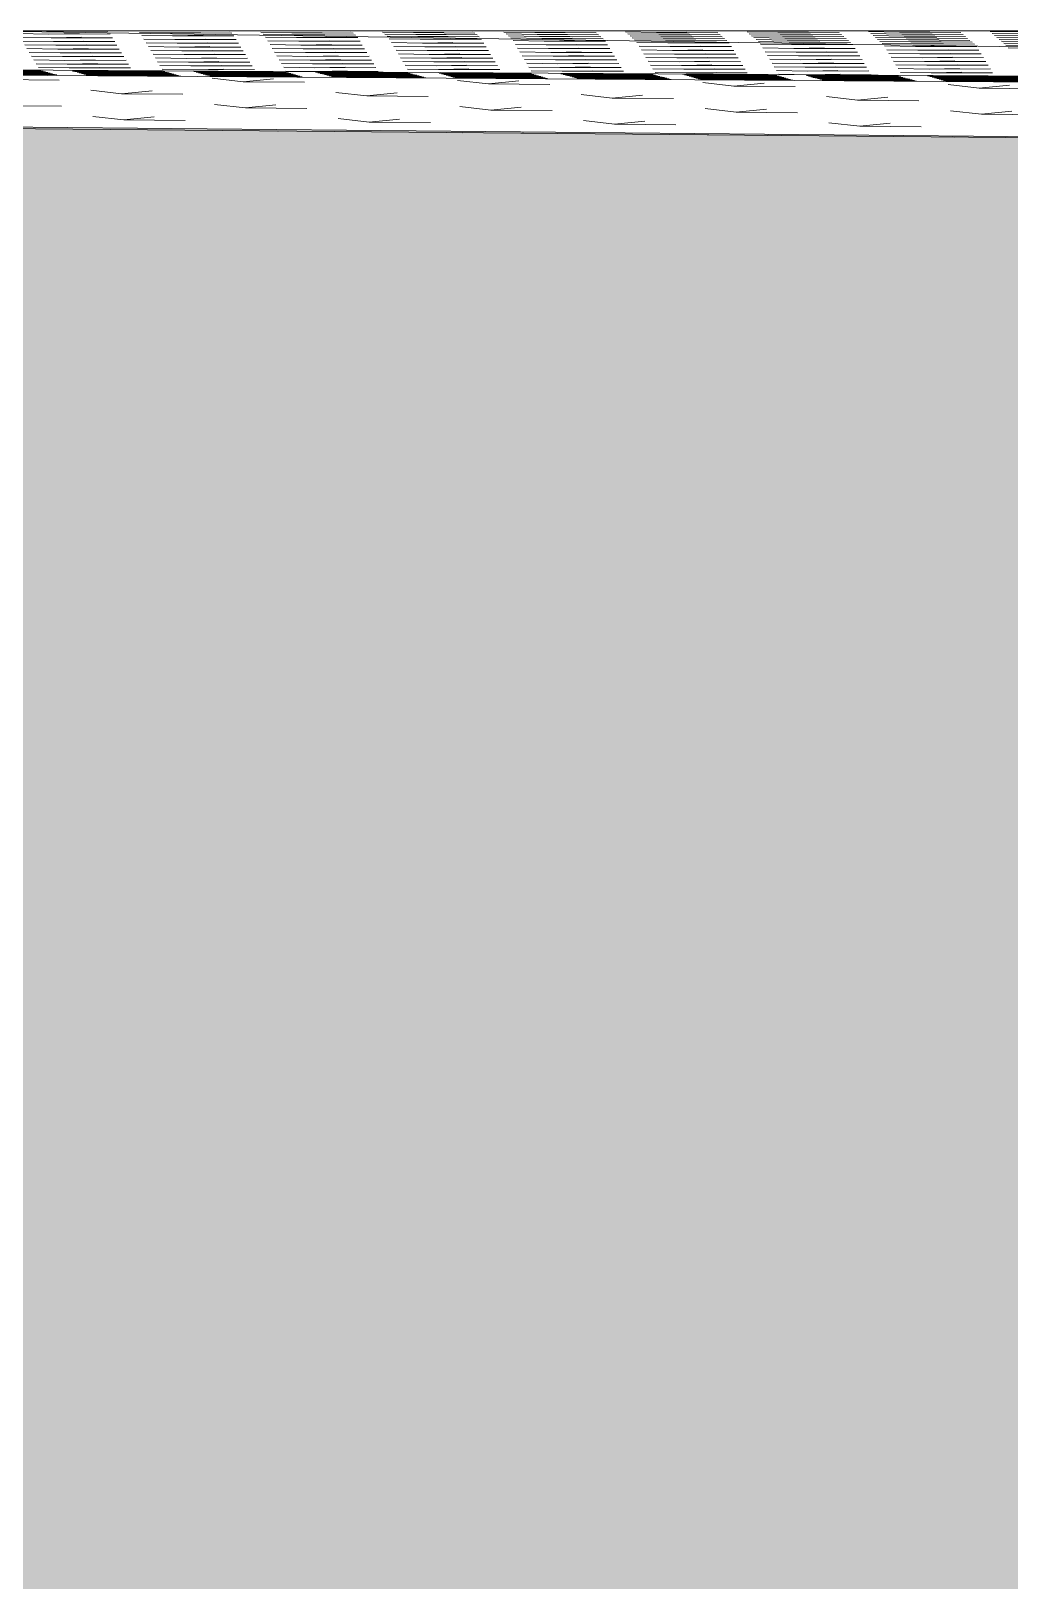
# Model space of a CAD drawing. Header units: millimetres. Extents: x 239748 to 326588, y -19262 to 5561.
# Drawn here: x 322011 to 323393, y -6513 to -4323 of the extents above; entities that cross this region are included whole.
import ezdxf

# ---------------------------------------------------------------- set-up
doc = ezdxf.new("R2010")
doc.units = ezdxf.units.MM
doc.header["$MEASUREMENT"] = 0
doc.layers.add('New_2D Drafting - General_Pen_No__1', color=7, linetype='Continuous', lineweight=13)
doc.layers.add('New_Site & Landscape - Terrain_Pen_No__1', color=7, linetype='Continuous', lineweight=13)
for name, color, linetype, lineweight, true_color in [('New_2D Drafting - General_Pen_No__61', 7, 'Continuous', 20, 0x6a6a6a), ('New_Site & Landscape - Terrain_Pen_No__180', 7, 'Continuous', 15, 0xd6cda7), ('New_Site & Landscape - Terrain_Pen_No__93', 7, 'Continuous', 13, 0xa2a233)]:
    doc.layers.add(name, color=color, linetype=linetype, lineweight=lineweight, true_color=true_color)

msp = doc.modelspace()

# ---------------------------------------------------------------- hatches: boundary and pattern name
at = {"layer": 'New_2D Drafting - General_Pen_No__61', "linetype": 'Continuous', "lineweight": 20, "true_color": 0x6a6a6a}
h = msp.add_hatch(dxfattribs=at)
h.set_pattern_fill('Dashed_0002', color=251, style=0, pattern_type=2)
h.set_pattern_definition([(45, (649171.04, -4123.63), (-183.84776, 183.84776), [195, -65]), (45, (649171.04, -3939.78), (-183.84776, 183.84776), [195, -65])])
h.paths.add_polyline_path([(304790.6827, -4460.3759), (297360.3741, -4696.2383), (297432.4505, -19262.3247), (325883.6342, -19262.3247), (325883.2965, -4496.7853), (312832.5286, -4370.8818), (307073.8019, -4409.8695)])
at = {"layer": 'New_Site & Landscape - Terrain_Pen_No__180', "linetype": 'Continuous', "lineweight": 0, "true_color": 0x353329}
msp.add_hatch(color=250, dxfattribs=at).paths.add_polyline_path([(297432.4505, -19262.3247), (325883.6342, -19262.3247), (325883.6342, -4496.7884), (313274.2348, -4382.3441), (308962.5578, -4382.3438), (306735.3088, -4414.8025), (302168.1642, -4521.8361), (298486.9827, -4705.949), (297432.4505, -4713.9502)])

# ---------------------------------------------------------------- linework, layer by layer
at = {"layer": 'New_2D Drafting - General_Pen_No__1', "color": 7, "linetype": 'Continuous', "lineweight": 13, "flags": 128}
msp.add_lwpolyline([(304790.6827, -4460.3759), (297360.3741, -4696.2383), (297432.4505, -19262.3247), (325883.6342, -19262.3247), (325883.2965, -4496.7853), (312832.5286, -4370.8818), (307073.8019, -4409.8695)], close=True, dxfattribs=at)
at = {"layer": 'New_Site & Landscape - Terrain_Pen_No__1', "color": 7, "linetype": 'Continuous', "lineweight": 13}
for p, q in [((312861.9184, -4323.4671), (325883.6342, -4402.2168)), ((325883.6342, -4412.5658), (312861.9184, -4323.4671)), ((325883.6342, -4323.4671), (321955.9232, -4323.4671)), ((321955.9232, -4323.4671), (325883.6342, -4383.6482)), ((322036.1855, -4327.7268), (321992.4834, -4327.1011)), ((322039.3971, -4333.0468), (321995.695, -4332.4211)), ((322032.9739, -4323.4918), (322031.3107, -4323.4671)), ((322032.9739, -4323.4918), (322056.4062, -4323.4671)), ((322032.9739, -4323.4918), (322119.5752, -4324.0936)), ((322036.1855, -4327.7268), (322079.0847, -4327.0226)), ((322036.1855, -4327.7268), (322122.7868, -4327.6483)), ((322039.3971, -4333.0468), (322082.2963, -4332.3425)), ((322039.3971, -4333.0468), (322125.9984, -4332.9682)), ((322207.7823, -4326.0796), (322164.0802, -4325.4327)), ((322210.9939, -4330.2297), (322167.2918, -4329.604)), ((322214.2055, -4335.5496), (322170.5034, -4334.9239)), ((322207.7823, -4326.0796), (322250.6815, -4326.0345)), ((322207.7823, -4326.0796), (322294.3836, -4326.6815)), ((322210.9939, -4330.2297), (322253.8931, -4329.5254)), ((322210.9939, -4330.2297), (322297.5952, -4330.1511)), ((322214.2055, -4335.5496), (322257.1047, -4334.8454)), ((322214.2055, -4335.5496), (322300.8068, -4335.4711)), ((322226.9721, -4323.4671), (322291.172, -4323.9133)), ((322379.3791, -4325.8993), (322335.677, -4325.2523)), ((322382.5907, -4328.6675), (322338.8886, -4328.0205)), ((322385.8023, -4332.7325), (322342.1002, -4332.1068)), ((322379.3791, -4325.8993), (322422.2783, -4325.8542)), ((322379.3791, -4325.8993), (322465.9804, -4326.5012)), ((322382.5907, -4328.6675), (322425.4899, -4328.6224)), ((322382.5907, -4328.6675), (322469.192, -4329.2694)), ((322385.8023, -4332.7325), (322428.7015, -4332.0283)), ((322385.8023, -4332.7325), (322472.4036, -4332.654)), ((322424.513, -4323.4671), (322462.7688, -4323.733)), ((322550.9759, -4325.719), (322507.2738, -4325.072)), ((322554.1875, -4328.4872), (322510.4854, -4327.8402)), ((322557.3991, -4331.2553), (322513.697, -4330.6084)), ((322560.6107, -4335.2354), (322516.9086, -4334.6097)), ((322550.9759, -4325.719), (322593.8751, -4325.6739)), ((322550.9759, -4325.719), (322637.5772, -4326.3209)), ((322554.1875, -4328.4872), (322597.0867, -4328.4421)), ((322554.1875, -4328.4872), (322640.7888, -4329.0891)), ((322557.3991, -4331.2553), (322600.2983, -4331.2103)), ((322557.3991, -4331.2553), (322644.0004, -4331.8572)), ((322560.6107, -4335.2354), (322603.5099, -4334.5311)), ((322560.6107, -4335.2354), (322647.212, -4335.1568)), ((322622.054, -4323.4671), (322634.3656, -4323.5527)), ((322722.5727, -4325.5387), (322678.8706, -4324.8917)), ((322725.7843, -4328.3069), (322682.0822, -4327.6599)), ((322728.9959, -4331.075), (322685.2938, -4330.4281)), ((322732.2075, -4333.8432), (322688.5054, -4333.1962)), ((322722.5727, -4325.5387), (322765.4719, -4325.4936)), ((322722.5727, -4325.5387), (322809.174, -4326.1406)), ((322725.7843, -4328.3069), (322768.6835, -4328.2618)), ((322725.7843, -4328.3069), (322812.3856, -4328.9087)), ((322728.9959, -4331.075), (322771.8951, -4331.03)), ((322728.9959, -4331.075), (322815.5972, -4331.6769)), ((322732.2075, -4333.8432), (322775.1067, -4333.7981)), ((322732.2075, -4333.8432), (322818.8088, -4334.4451)), ((322894.1695, -4325.3584), (322850.4674, -4324.7114)), ((322897.3811, -4328.1265), (322853.679, -4327.4796)), ((322900.5927, -4330.8947), (322856.8906, -4330.2478)), ((322903.8043, -4333.6629), (322860.1022, -4333.0159)), ((322894.1695, -4325.3584), (322937.0687, -4325.3133)), ((322894.1695, -4325.3584), (322980.7708, -4325.9603)), ((322897.3811, -4328.1265), (322940.2803, -4328.0815)), ((322897.3811, -4328.1265), (322983.9824, -4328.7284)), ((322900.5927, -4330.8947), (322943.4919, -4330.8496)), ((322900.5927, -4330.8947), (322987.194, -4331.4966)), ((322903.8043, -4333.6629), (322946.7035, -4333.6178)), ((322903.8043, -4333.6629), (322990.4056, -4334.2648)), ((323065.7663, -4325.1781), (323022.0642, -4324.5311)), ((323068.9779, -4327.9462), (323025.2758, -4327.2993)), ((323072.1895, -4330.7144), (323028.4874, -4330.0674)), ((323075.4011, -4333.4826), (323031.699, -4332.8356)), ((323078.6127, -4336.2508), (323034.9106, -4335.6038)), ((323065.7663, -4325.1781), (323108.6655, -4325.133)), ((323065.7663, -4325.1781), (323152.3676, -4325.7799)), ((323068.9779, -4327.9462), (323111.8771, -4327.9012)), ((323068.9779, -4327.9462), (323155.5792, -4328.5481)), ((323072.1895, -4330.7144), (323115.0887, -4330.6693)), ((323072.1895, -4330.7144), (323158.7908, -4331.3163)), ((323075.4011, -4333.4826), (323118.3003, -4333.4375)), ((323075.4011, -4333.4826), (323162.0024, -4334.0845)), ((323237.3631, -4324.9977), (323193.661, -4324.3508)), ((323240.5747, -4327.7659), (323196.8726, -4327.1189)), ((323243.7863, -4330.5341), (323200.0842, -4329.8871)), ((323246.9979, -4333.3023), (323203.2958, -4332.6553)), ((323250.2095, -4336.0704), (323206.5074, -4335.4235)), ((323237.3631, -4324.9977), (323280.2623, -4324.9527)), ((323237.3631, -4324.9977), (323323.9644, -4325.5996)), ((323240.5747, -4327.7659), (323283.4739, -4327.7208)), ((323240.5747, -4327.7659), (323327.176, -4328.3678)), ((323243.7863, -4330.5341), (323286.6855, -4330.489)), ((323243.7863, -4330.5341), (323330.3876, -4331.136)), ((323246.9979, -4333.3023), (323289.8971, -4333.2572)), ((323246.9979, -4333.3023), (323333.5992, -4333.9042)), ((323408.9599, -4324.8174), (323365.2578, -4324.1705)), ((323412.1715, -4327.5856), (323368.4694, -4326.9386)), ((323415.3831, -4330.3538), (323371.681, -4329.7068)), ((323418.5947, -4333.122), (323374.8926, -4332.475)), ((323421.8063, -4335.8901), (323378.1042, -4335.2432)), ((322042.6087, -4338.3667), (321998.9066, -4337.741)), ((322045.8203, -4343.6867), (322002.1182, -4343.061)), ((322049.0319, -4349.0066), (322005.3298, -4348.3809)), ((322052.2435, -4354.3266), (322008.5414, -4353.7009)), ((322042.6087, -4338.3667), (322085.5079, -4337.6625)), ((322042.6087, -4338.3667), (322129.21, -4338.2882)), ((322045.8203, -4343.6867), (322088.7195, -4342.9824)), ((322045.8203, -4343.6867), (322132.4216, -4343.6081)), ((322049.0319, -4349.0066), (322091.9311, -4348.3024)), ((322049.0319, -4349.0066), (322135.6332, -4348.9281)), ((322052.2435, -4354.3266), (322095.1427, -4353.6223)), ((322052.2435, -4354.3266), (322138.8448, -4354.248)), ((322217.4171, -4340.8696), (322173.715, -4340.2439)), ((322220.6287, -4346.1895), (322176.9266, -4345.5638)), ((322223.8403, -4351.5095), (322180.1382, -4350.8838)), ((322227.0519, -4356.8294), (322183.3498, -4356.2037)), ((322217.4171, -4340.8696), (322260.3163, -4340.1653)), ((322217.4171, -4340.8696), (322304.0184, -4340.791)), ((322220.6287, -4346.1895), (322263.5279, -4345.4853)), ((322220.6287, -4346.1895), (322307.23, -4346.111)), ((322223.8403, -4351.5095), (322266.7395, -4350.8052)), ((322223.8403, -4351.5095), (322310.4416, -4351.4309)), ((322227.0519, -4356.8294), (322269.9511, -4356.1252)), ((322227.0519, -4356.8294), (322313.6532, -4356.7509)), ((322389.0139, -4338.0525), (322345.3118, -4337.4268)), ((322392.2255, -4343.3724), (322348.5234, -4342.7467)), ((322395.4371, -4348.6924), (322351.735, -4348.0667)), ((322398.6487, -4354.0123), (322354.9466, -4353.3866)), ((322389.0139, -4338.0525), (322431.9131, -4337.3482)), ((322389.0139, -4338.0525), (322475.6152, -4337.9739)), ((322392.2255, -4343.3724), (322435.1247, -4342.6682)), ((322392.2255, -4343.3724), (322478.8268, -4343.2939)), ((322395.4371, -4348.6924), (322438.3363, -4347.9881)), ((322395.4371, -4348.6924), (322482.0384, -4348.6138)), ((322398.6487, -4354.0123), (322441.5479, -4353.3081)), ((322398.6487, -4354.0123), (322485.25, -4353.9338)), ((322563.8223, -4340.5553), (322520.1202, -4339.9296)), ((322567.0339, -4345.8753), (322523.3318, -4345.2496)), ((322570.2455, -4351.1952), (322526.5434, -4350.5695)), ((322573.4571, -4356.5152), (322529.755, -4355.8895)), ((322563.8223, -4340.5553), (322606.7215, -4339.8511)), ((322563.8223, -4340.5553), (322650.4236, -4340.4768)), ((322567.0339, -4345.8753), (322609.9331, -4345.171)), ((322567.0339, -4345.8753), (322653.6352, -4345.7967)), ((322570.2455, -4351.1952), (322613.1447, -4350.491)), ((322570.2455, -4351.1952), (322656.8468, -4351.1167)), ((322573.4571, -4356.5152), (322616.3563, -4355.8109)), ((322573.4571, -4356.5152), (322660.0584, -4356.4366)), ((322735.4191, -4337.7382), (322691.717, -4337.1125)), ((322738.6307, -4343.0582), (322694.9286, -4342.4325)), ((322741.8423, -4348.3781), (322698.1402, -4347.7524)), ((322745.0539, -4353.6981), (322701.3518, -4353.0724)), ((322735.4191, -4337.7382), (322778.3183, -4337.034)), ((322735.4191, -4337.7382), (322822.0204, -4337.6597)), ((322738.6307, -4343.0582), (322781.5299, -4342.3539)), ((322738.6307, -4343.0582), (322825.232, -4342.9796)), ((322741.8423, -4348.3781), (322784.7415, -4347.6739)), ((322741.8423, -4348.3781), (322828.4436, -4348.2996)), ((322745.0539, -4353.6981), (322787.9531, -4352.9938)), ((322745.0539, -4353.6981), (322831.6552, -4353.6195)), ((322907.0159, -4336.4311), (322863.3138, -4335.7841)), ((322910.2275, -4340.2411), (322866.5254, -4339.6154)), ((322913.4391, -4345.561), (322869.737, -4344.9353)), ((322916.6507, -4350.881), (322872.9486, -4350.2553)), ((322919.8623, -4356.2009), (322876.1602, -4355.5752)), ((322907.0159, -4336.4311), (322949.9151, -4336.386)), ((322907.0159, -4336.4311), (322993.6172, -4337.033)), ((322910.2275, -4340.2411), (322953.1267, -4339.5368)), ((322910.2275, -4340.2411), (322996.8288, -4340.1625)), ((322913.4391, -4345.561), (322956.3383, -4344.8568)), ((322913.4391, -4345.561), (323000.0404, -4345.4825)), ((322916.6507, -4350.881), (322959.5499, -4350.1767)), ((322916.6507, -4350.881), (323003.252, -4350.8024)), ((322919.8623, -4356.2009), (322962.7615, -4355.4967)), ((322919.8623, -4356.2009), (323006.4636, -4356.1224)), ((323081.8243, -4339.0189), (323038.1222, -4338.372)), ((323085.0359, -4342.7439), (323041.3338, -4342.1182)), ((323088.2475, -4348.0639), (323044.5454, -4347.4382)), ((323091.4591, -4353.3838), (323047.757, -4352.7581)), ((323078.6127, -4336.2508), (323121.5119, -4336.2057)), ((323078.6127, -4336.2508), (323165.214, -4336.8526)), ((323081.8243, -4339.0189), (323124.7235, -4338.9739)), ((323081.8243, -4339.0189), (323168.4256, -4339.6208)), ((323085.0359, -4342.7439), (323127.9351, -4342.0397)), ((323085.0359, -4342.7439), (323171.6372, -4342.6654)), ((323088.2475, -4348.0639), (323131.1467, -4347.3596)), ((323088.2475, -4348.0639), (323174.8488, -4347.9853)), ((323091.4591, -4353.3838), (323134.3583, -4352.6796)), ((323091.4591, -4353.3838), (323178.0604, -4353.3053)), ((323253.4211, -4338.8386), (323209.719, -4338.1917)), ((323256.6327, -4341.6068), (323212.9306, -4340.9598)), ((323259.8443, -4345.2468), (323216.1422, -4344.6211)), ((323263.0559, -4350.5667), (323219.3538, -4349.941)), ((323266.2675, -4355.8867), (323222.5654, -4355.261)), ((323250.2095, -4336.0704), (323293.1087, -4336.0254)), ((323250.2095, -4336.0704), (323336.8108, -4336.6723)), ((323253.4211, -4338.8386), (323296.3203, -4338.7935)), ((323253.4211, -4338.8386), (323340.0224, -4339.4405)), ((323256.6327, -4341.6068), (323299.5319, -4341.5617)), ((323256.6327, -4341.6068), (323343.234, -4342.2087)), ((323259.8443, -4345.2468), (323302.7435, -4344.5425)), ((323259.8443, -4345.2468), (323346.4456, -4345.1682)), ((323263.0559, -4350.5667), (323305.9551, -4349.8625)), ((323263.0559, -4350.5667), (323349.6572, -4350.4882)), ((323266.2675, -4355.8867), (323309.1667, -4355.1824)), ((323266.2675, -4355.8867), (323352.8688, -4355.8081)), ((323425.0179, -4338.6583), (323381.3158, -4338.0113)), ((323428.2295, -4341.4265), (323384.5274, -4340.7795)), ((323431.4411, -4344.1947), (323387.739, -4343.5477)), ((323434.6527, -4347.7496), (323390.9506, -4347.1239)), ((321938.4555, -4378.7762), (322025.0568, -4379.3726)), ((322055.4551, -4359.6465), (322011.753, -4359.0208)), ((322058.6667, -4364.9665), (322014.9646, -4364.3408)), ((322061.8783, -4370.2864), (322018.1762, -4369.6607)), ((322065.0899, -4375.6064), (322021.3878, -4374.9807)), ((322055.4551, -4359.6465), (322098.3543, -4358.9423)), ((322055.4551, -4359.6465), (322142.0564, -4359.568)), ((322058.6667, -4364.9665), (322101.5659, -4364.2622)), ((322058.6667, -4364.9665), (322145.268, -4364.8879)), ((322061.8783, -4370.2864), (322104.7775, -4369.5822)), ((322061.8783, -4370.2864), (322148.4796, -4370.2079)), ((322065.0899, -4375.6064), (322107.9891, -4374.9021)), ((322065.0899, -4375.6064), (322151.6912, -4375.5278)), ((322110.0523, -4379.524), (322071.4542, -4379.1623)), ((322230.2635, -4362.1494), (322186.5614, -4361.5237)), ((322233.4751, -4367.4693), (322189.773, -4366.8436)), ((322236.6867, -4372.7893), (322192.9846, -4372.1636)), ((322239.8983, -4378.1092), (322196.1962, -4377.4835)), ((322230.2635, -4362.1494), (322273.1627, -4361.4451)), ((322230.2635, -4362.1494), (322316.8648, -4362.0708)), ((322233.4751, -4367.4693), (322276.3743, -4366.7651)), ((322233.4751, -4367.4693), (322320.0764, -4367.3908)), ((322236.6867, -4372.7893), (322279.5859, -4372.085)), ((322236.6867, -4372.7893), (322323.288, -4372.7107)), ((322239.8983, -4378.1092), (322282.7975, -4377.405)), ((322239.8983, -4378.1092), (322326.4996, -4378.0307)), ((322401.8603, -4359.3323), (322358.1582, -4358.7066)), ((322405.0719, -4364.6522), (322361.3698, -4364.0265)), ((322408.2835, -4369.9722), (322364.5814, -4369.3465)), ((322411.4951, -4375.2921), (322367.793, -4374.6664)), ((322401.8603, -4359.3323), (322444.7595, -4358.628)), ((322401.8603, -4359.3323), (322488.4616, -4359.2537)), ((322405.0719, -4364.6522), (322447.9711, -4363.948)), ((322405.0719, -4364.6522), (322491.6732, -4364.5737)), ((322408.2835, -4369.9722), (322451.1827, -4369.2679)), ((322408.2835, -4369.9722), (322494.8848, -4369.8936)), ((322411.4951, -4375.2921), (322454.3943, -4374.5879)), ((322411.4951, -4375.2921), (322498.0964, -4375.2136)), ((322576.6687, -4361.8351), (322532.9666, -4361.2094)), ((322579.8803, -4367.1551), (322536.1782, -4366.5294)), ((322583.0919, -4372.475), (322539.3898, -4371.8493)), ((322586.3035, -4377.795), (322542.6014, -4377.1693)), ((322576.6687, -4361.8351), (322619.5679, -4361.1309)), ((322576.6687, -4361.8351), (322663.27, -4361.7566)), ((322579.8803, -4367.1551), (322622.7795, -4366.4508)), ((322579.8803, -4367.1551), (322666.4816, -4367.0765)), ((322583.0919, -4372.475), (322625.9911, -4371.7708)), ((322583.0919, -4372.475), (322669.6932, -4372.3965)), ((322586.3035, -4377.795), (322629.2027, -4377.0907)), ((322586.3035, -4377.795), (322672.9048, -4377.7164)), ((322748.2655, -4359.018), (322704.5634, -4358.3923)), ((322751.4771, -4364.338), (322707.775, -4363.7123)), ((322754.6887, -4369.6579), (322710.9866, -4369.0322)), ((322757.9003, -4374.9779), (322714.1982, -4374.3522)), ((322748.2655, -4359.018), (322791.1647, -4358.3138)), ((322748.2655, -4359.018), (322834.8668, -4358.9395)), ((322751.4771, -4364.338), (322794.3763, -4363.6337)), ((322751.4771, -4364.338), (322838.0784, -4364.2594)), ((322754.6887, -4369.6579), (322797.5879, -4368.9537)), ((322754.6887, -4369.6579), (322841.29, -4369.5794)), ((322757.9003, -4374.9779), (322800.7995, -4374.2736)), ((322757.9003, -4374.9779), (322844.5016, -4374.8993)), ((322923.0739, -4361.5209), (322879.3718, -4360.8952)), ((322926.2855, -4366.8408), (322882.5834, -4366.2151)), ((322929.4971, -4372.1608), (322885.795, -4371.5351)), ((322932.7087, -4377.4807), (322889.0066, -4376.855)), ((322923.0739, -4361.5209), (322965.9731, -4360.8166)), ((322923.0739, -4361.5209), (323009.6752, -4361.4423)), ((322926.2855, -4366.8408), (322969.1847, -4366.1366)), ((322926.2855, -4366.8408), (323012.8868, -4366.7623)), ((322929.4971, -4372.1608), (322972.3963, -4371.4565)), ((322929.4971, -4372.1608), (323016.0984, -4372.0822)), ((322932.7087, -4377.4807), (322975.6079, -4376.7765)), ((322932.7087, -4377.4807), (323019.31, -4377.4022)), ((323094.6707, -4358.7038), (323050.9686, -4358.0781)), ((323097.8823, -4364.0237), (323054.1802, -4363.398)), ((323101.0939, -4369.3437), (323057.3918, -4368.718)), ((323104.3055, -4374.6636), (323060.6034, -4374.0379)), ((323107.5171, -4379.9836), (323063.815, -4379.3579)), ((323094.6707, -4358.7038), (323137.5699, -4357.9995)), ((323094.6707, -4358.7038), (323181.272, -4358.6252)), ((323097.8823, -4364.0237), (323140.7815, -4363.3195)), ((323097.8823, -4364.0237), (323184.4836, -4363.9452)), ((323101.0939, -4369.3437), (323143.9931, -4368.6394)), ((323101.0939, -4369.3437), (323187.6952, -4369.2651)), ((323104.3055, -4374.6636), (323147.2047, -4373.9594)), ((323104.3055, -4374.6636), (323190.9068, -4374.5851)), ((323107.5171, -4379.9836), (323150.4163, -4379.2793)), ((323269.4791, -4361.2066), (323225.777, -4360.5809)), ((323272.6907, -4366.5266), (323228.9886, -4365.9009)), ((323275.9023, -4371.8465), (323232.2002, -4371.2208)), ((323279.1139, -4377.1665), (323235.4118, -4376.5408)), ((323269.4791, -4361.2066), (323312.3783, -4360.5024)), ((323269.4791, -4361.2066), (323356.0804, -4361.1281)), ((323272.6907, -4366.5266), (323315.5899, -4365.8223)), ((323272.6907, -4366.5266), (323359.292, -4366.448)), ((323275.9023, -4371.8465), (323318.8015, -4371.1423)), ((323275.9023, -4371.8465), (323362.5036, -4371.768)), ((323279.1139, -4377.1665), (323322.0131, -4376.4622)), ((323279.1139, -4377.1665), (323365.7152, -4377.0879)), ((321941.6671, -4379.6662), (322028.2684, -4380.2627)), ((321944.8787, -4380.5563), (322031.48, -4381.1528)), ((321948.0903, -4381.4464), (322034.6916, -4382.0429)), ((321951.3019, -4382.3365), (322037.9032, -4382.9329)), ((321954.5135, -4383.2266), (322041.1148, -4383.823)), ((321957.7251, -4384.1167), (322044.3264, -4384.7131)), ((321960.9367, -4385.0068), (322047.538, -4385.6032)), ((321964.1483, -4392.1015), (322050.7496, -4392.859)), ((322113.2639, -4380.4141), (322069.5618, -4380.0046)), ((322116.4755, -4381.3042), (322072.7734, -4380.8947)), ((322119.6871, -4382.1942), (322075.985, -4381.7848)), ((322122.8987, -4383.0843), (322079.1966, -4382.6749)), ((322126.1103, -4383.9744), (322082.4082, -4383.5649)), ((322129.3219, -4384.8645), (322085.6198, -4384.455)), ((322132.5335, -4385.7546), (322088.8314, -4385.3451)), ((322135.7451, -4386.6447), (322092.043, -4386.2352)), ((322110.0523, -4379.524), (322152.9515, -4379.7109)), ((322110.0523, -4379.524), (322196.6536, -4380.1204)), ((322113.2639, -4380.4141), (322156.1631, -4380.601)), ((322113.2639, -4380.4141), (322199.8652, -4381.0105)), ((322116.4755, -4381.3042), (322159.3747, -4381.4911)), ((322116.4755, -4381.3042), (322203.0768, -4381.9006)), ((322119.6871, -4382.1942), (322162.5863, -4382.3812)), ((322119.6871, -4382.1942), (322206.2884, -4382.7907)), ((322122.8987, -4383.0843), (322165.7979, -4383.2713)), ((322122.8987, -4383.0843), (322209.5, -4383.6808)), ((322126.1103, -4383.9744), (322169.0095, -4384.1614)), ((322126.1103, -4383.9744), (322212.7116, -4384.5709)), ((322129.3219, -4384.8645), (322172.2211, -4385.0515)), ((322129.3219, -4384.8645), (322215.9232, -4385.4609)), ((322132.5335, -4385.7546), (322175.4327, -4385.9416)), ((322132.5335, -4385.7546), (322219.1348, -4386.351)), ((322135.7451, -4386.6447), (322178.6443, -4386.8316)), ((322135.7451, -4386.6447), (322222.3464, -4387.2411)), ((322284.8607, -4381.1619), (322241.1586, -4380.7524)), ((322288.0723, -4382.052), (322244.3702, -4381.6425)), ((322291.2839, -4382.9421), (322247.5818, -4382.5326)), ((322294.4955, -4383.8321), (322250.7934, -4383.4227)), ((322297.7071, -4384.7222), (322254.005, -4384.3128)), ((322300.9187, -4385.6123), (322257.2166, -4385.2028)), ((322304.1303, -4386.5024), (322260.4282, -4386.0929)), ((322307.3419, -4387.3925), (322263.6398, -4386.983)), ((322310.5535, -4395.1315), (322266.8514, -4390.1349)), ((322284.8607, -4381.1619), (322327.7599, -4381.3488)), ((322284.8607, -4381.1619), (322371.462, -4381.7583)), ((322288.0723, -4382.052), (322330.9715, -4382.2389)), ((322288.0723, -4382.052), (322374.6736, -4382.6484)), ((322291.2839, -4382.9421), (322334.1831, -4383.129)), ((322291.2839, -4382.9421), (322377.8852, -4383.5385)), ((322294.4955, -4383.8321), (322337.3947, -4384.0191)), ((322294.4955, -4383.8321), (322381.0968, -4384.4286)), ((322297.7071, -4384.7222), (322340.6063, -4384.9092)), ((322297.7071, -4384.7222), (322384.3084, -4385.3187)), ((322300.9187, -4385.6123), (322343.8179, -4385.7993)), ((322300.9187, -4385.6123), (322387.52, -4386.2088)), ((322304.1303, -4386.5024), (322347.0295, -4386.6894)), ((322304.1303, -4386.5024), (322390.7316, -4387.0988)), ((322307.3419, -4387.3925), (322350.2411, -4387.5795)), ((322307.3419, -4387.3925), (322393.9432, -4387.9889)), ((322310.5535, -4395.1315), (322353.4527, -4390.8924)), ((322310.5535, -4395.1315), (322397.1548, -4395.889)), ((322414.7067, -4380.6121), (322371.0046, -4379.9864)), ((322456.4575, -4381.9097), (322412.7554, -4381.5002)), ((322414.7067, -4380.6121), (322457.6059, -4379.9078)), ((322414.7067, -4380.6121), (322501.308, -4380.5335)), ((322459.6691, -4382.7998), (322415.967, -4382.3903)), ((322462.8807, -4383.6899), (322419.1786, -4383.2804)), ((322466.0923, -4384.58), (322422.3902, -4384.1705)), ((322469.3039, -4385.4701), (322425.6018, -4385.0606)), ((322472.5155, -4386.3601), (322428.8134, -4385.9507)), ((322475.7271, -4387.2502), (322432.025, -4386.8408)), ((322478.9387, -4388.1403), (322435.2366, -4387.7308)), ((322482.1503, -4389.0304), (322438.4482, -4388.6209)), ((322456.4575, -4381.9097), (322499.3567, -4382.0967)), ((322456.4575, -4381.9097), (322543.0588, -4382.5061)), ((322459.6691, -4382.7998), (322502.5683, -4382.9867)), ((322459.6691, -4382.7998), (322546.2704, -4383.3962)), ((322462.8807, -4383.6899), (322505.7799, -4383.8768)), ((322462.8807, -4383.6899), (322549.482, -4384.2863)), ((322466.0923, -4384.58), (322508.9915, -4384.7669)), ((322466.0923, -4384.58), (322552.6936, -4385.1764)), ((322469.3039, -4385.4701), (322512.2031, -4385.657)), ((322469.3039, -4385.4701), (322555.9052, -4386.0665)), ((322472.5155, -4386.3601), (322515.4147, -4386.5471)), ((322472.5155, -4386.3601), (322559.1168, -4386.9566)), ((322475.7271, -4387.2502), (322518.6263, -4387.4372)), ((322475.7271, -4387.2502), (322562.3284, -4387.8467)), ((322478.9387, -4388.1403), (322521.8379, -4388.3273)), ((322478.9387, -4388.1403), (322565.54, -4388.7368)), ((322482.1503, -4389.0304), (322525.0495, -4389.2174)), ((322482.1503, -4389.0304), (322568.7516, -4389.6268)), ((322631.2659, -4383.5476), (322587.5638, -4383.1381)), ((322628.0543, -4382.6575), (322589.1878, -4382.2934)), ((322634.4775, -4384.4377), (322590.7754, -4384.0282)), ((322637.6891, -4385.3278), (322593.987, -4384.9183)), ((322640.9007, -4386.2179), (322597.1986, -4385.8084)), ((322644.1123, -4387.108), (322600.4102, -4386.6985)), ((322647.3239, -4387.9981), (322603.6218, -4387.5886)), ((322650.5355, -4388.8881), (322606.8334, -4388.4787)), ((322653.7471, -4389.7782), (322610.045, -4389.3688)), ((322656.9587, -4398.1614), (322613.2566, -4393.1648)), ((322625.9993, -4382.516), (322632.4143, -4382.4107)), ((322628.0543, -4382.6575), (322670.9535, -4382.8445)), ((322628.0543, -4382.6575), (322714.6556, -4383.254)), ((322631.2659, -4383.5476), (322674.1651, -4383.7346)), ((322631.2659, -4383.5476), (322717.8672, -4384.144)), ((322634.4775, -4384.4377), (322677.3767, -4384.6247)), ((322634.4775, -4384.4377), (322721.0788, -4385.0341)), ((322637.6891, -4385.3278), (322680.5883, -4385.5147)), ((322637.6891, -4385.3278), (322724.2904, -4385.9242)), ((322640.9007, -4386.2179), (322683.7999, -4386.4048)), ((322640.9007, -4386.2179), (322727.502, -4386.8143)), ((322644.1123, -4387.108), (322687.0115, -4387.2949)), ((322644.1123, -4387.108), (322730.7136, -4387.7044)), ((322647.3239, -4387.9981), (322690.2231, -4388.185)), ((322647.3239, -4387.9981), (322733.9252, -4388.5945)), ((322650.5355, -4388.8881), (322693.4347, -4389.0751)), ((322650.5355, -4388.8881), (322737.1368, -4389.4846)), ((322653.7471, -4389.7782), (322696.6463, -4389.9652)), ((322653.7471, -4389.7782), (322740.3484, -4390.3747)), ((322656.9587, -4398.1614), (322699.8579, -4393.9223)), ((322656.9587, -4398.1614), (322743.56, -4398.9189)), ((322761.1119, -4380.2978), (322717.4098, -4379.6721)), ((322802.8627, -4384.2954), (322759.1606, -4383.886)), ((322761.1119, -4380.2978), (322804.0111, -4379.5936)), ((322761.1119, -4380.2978), (322847.7132, -4380.2193)), ((322806.0743, -4385.1855), (322762.3722, -4384.776)), ((322809.2859, -4386.0756), (322765.5838, -4385.6661)), ((322812.4975, -4386.9657), (322768.7954, -4386.5562)), ((322815.7091, -4387.8558), (322772.007, -4387.4463)), ((322818.9207, -4388.7459), (322775.2186, -4388.3364)), ((322822.1323, -4389.636), (322778.4302, -4389.2265)), ((322825.3439, -4390.526), (322781.6418, -4390.1166)), ((322828.5555, -4391.4161), (322784.8534, -4391.0067)), ((322802.8627, -4384.2954), (322845.7619, -4384.4824)), ((322802.8627, -4384.2954), (322889.464, -4384.8919)), ((322806.0743, -4385.1855), (322848.9735, -4385.3725)), ((322806.0743, -4385.1855), (322892.6756, -4385.7819)), ((322809.2859, -4386.0756), (322852.1851, -4386.2626)), ((322809.2859, -4386.0756), (322895.8872, -4386.672)), ((322812.4975, -4386.9657), (322855.3967, -4387.1526)), ((322812.4975, -4386.9657), (322899.0988, -4387.5621)), ((322815.7091, -4387.8558), (322858.6083, -4388.0427)), ((322815.7091, -4387.8558), (322902.3104, -4388.4522)), ((322818.9207, -4388.7459), (322861.8199, -4388.9328)), ((322818.9207, -4388.7459), (322905.522, -4389.3423)), ((322822.1323, -4389.636), (322865.0315, -4389.8229)), ((322822.1323, -4389.636), (322908.7336, -4390.2324)), ((322825.3439, -4390.526), (322868.2431, -4390.713)), ((322825.3439, -4390.526), (322911.9452, -4391.1225)), ((322828.5555, -4391.4161), (322871.4547, -4391.6031)), ((322828.5555, -4391.4161), (322915.1568, -4392.0126)), ((322935.9203, -4382.8007), (322892.2182, -4382.175)), ((322974.4595, -4385.0432), (322930.7574, -4384.6338)), ((322977.6711, -4385.9333), (322933.969, -4385.5239)), ((322935.9203, -4382.8007), (322978.8195, -4382.0964)), ((322935.9203, -4382.8007), (323022.5216, -4382.7221)), ((322980.8827, -4386.8234), (322937.1806, -4386.4139)), ((322984.0943, -4387.7135), (322940.3922, -4387.304)), ((322987.3059, -4388.6036), (322943.6038, -4388.1941)), ((322990.5175, -4389.4937), (322946.8154, -4389.0842)), ((322993.7291, -4390.3838), (322950.027, -4389.9743)), ((322996.9407, -4391.2739), (322953.2386, -4390.8644)), ((323000.1523, -4392.164), (322956.4502, -4391.7545)), ((323003.3639, -4401.1913), (322959.6618, -4396.1947)), ((322974.4595, -4385.0432), (323017.3587, -4385.2302)), ((322974.4595, -4385.0432), (323061.0608, -4385.6397)), ((322977.6711, -4385.9333), (323020.5703, -4386.1203)), ((322977.6711, -4385.9333), (323064.2724, -4386.5298)), ((322980.8827, -4386.8234), (323023.7819, -4387.0104)), ((322980.8827, -4386.8234), (323067.484, -4387.4199)), ((322984.0943, -4387.7135), (323026.9935, -4387.9005)), ((322984.0943, -4387.7135), (323070.6956, -4388.3099)), ((322987.3059, -4388.6036), (323030.2051, -4388.7906)), ((322987.3059, -4388.6036), (323073.9072, -4389.2)), ((322990.5175, -4389.4937), (323033.4167, -4389.6806)), ((322990.5175, -4389.4937), (323077.1188, -4390.0901)), ((322993.7291, -4390.3838), (323036.6283, -4390.5707)), ((322993.7291, -4390.3838), (323080.3304, -4390.9802)), ((322996.9407, -4391.2739), (323039.8399, -4391.4608)), ((322996.9407, -4391.2739), (323083.542, -4391.8703)), ((323000.1523, -4392.164), (323043.0515, -4392.3509)), ((323000.1523, -4392.164), (323086.7536, -4392.7604)), ((323003.3639, -4401.1913), (323046.2631, -4396.9522)), ((323003.3639, -4401.1913), (323089.9652, -4401.9488)), ((323110.7287, -4385.3035), (323067.0266, -4384.6778)), ((323149.2679, -4386.6812), (323105.5658, -4386.2717)), ((323146.0563, -4385.7911), (323106.9215, -4385.4244)), ((323107.5171, -4379.9836), (323194.1184, -4379.905)), ((323152.4795, -4387.5712), (323108.7774, -4387.1618)), ((323110.7287, -4385.3035), (323153.6279, -4384.5993)), ((323110.7287, -4385.3035), (323197.33, -4385.225)), ((323155.6911, -4388.4613), (323111.989, -4388.0519)), ((323158.9027, -4389.3514), (323115.2006, -4388.9419)), ((323162.1143, -4390.2415), (323118.4122, -4389.832)), ((323165.3259, -4391.1316), (323121.6238, -4390.7221)), ((323168.5375, -4392.0217), (323124.8354, -4391.6122)), ((323171.7491, -4392.9118), (323128.047, -4392.5023)), ((323174.9607, -4393.8019), (323131.2586, -4393.3924)), ((323146.0563, -4385.7911), (323188.9555, -4385.978)), ((323146.0563, -4385.7911), (323232.6576, -4386.3875)), ((323149.2679, -4386.6812), (323192.1671, -4386.8681)), ((323149.2679, -4386.6812), (323235.8692, -4387.2776)), ((323152.4795, -4387.5712), (323195.3787, -4387.7582)), ((323152.4795, -4387.5712), (323239.0808, -4388.1677)), ((323155.6911, -4388.4613), (323198.5903, -4388.6483)), ((323155.6911, -4388.4613), (323242.2924, -4389.0578)), ((323158.9027, -4389.3514), (323201.8019, -4389.5384)), ((323158.9027, -4389.3514), (323245.504, -4389.9478)), ((323162.1143, -4390.2415), (323205.0135, -4390.4285)), ((323162.1143, -4390.2415), (323248.7156, -4390.8379)), ((323165.3259, -4391.1316), (323208.2251, -4391.3185)), ((323165.3259, -4391.1316), (323251.9272, -4391.728)), ((323168.5375, -4392.0217), (323211.4367, -4392.2086)), ((323168.5375, -4392.0217), (323255.1388, -4392.6181)), ((323171.7491, -4392.9118), (323214.6483, -4393.0987)), ((323171.7491, -4392.9118), (323258.3504, -4393.5082)), ((323174.9607, -4393.8019), (323217.8599, -4393.9888)), ((323174.9607, -4393.8019), (323261.562, -4394.3983)), ((323282.3255, -4382.4864), (323238.6234, -4381.8607)), ((323320.8647, -4387.429), (323277.1626, -4387.0195)), ((323324.0763, -4388.3191), (323280.3742, -4387.9096)), ((323282.3255, -4382.4864), (323325.2247, -4381.7822)), ((323282.3255, -4382.4864), (323368.9268, -4382.4079)), ((323327.2879, -4389.2091), (323283.5858, -4388.7997)), ((323330.4995, -4390.0992), (323286.7974, -4389.6898)), ((323333.7111, -4390.9893), (323290.009, -4390.5798)), ((323336.9227, -4391.8794), (323293.2206, -4391.4699)), ((323340.1343, -4392.7695), (323296.4322, -4392.36)), ((323343.3459, -4393.6596), (323299.6438, -4393.2501)), ((323346.5575, -4394.5497), (323302.8554, -4394.1402)), ((323349.7691, -4404.2213), (323306.067, -4399.2247)), ((323320.8647, -4387.429), (323363.7639, -4387.6159)), ((323320.8647, -4387.429), (323407.466, -4388.0254)), ((323324.0763, -4388.3191), (323366.9755, -4388.506)), ((323324.0763, -4388.3191), (323410.6776, -4388.9155)), ((323327.2879, -4389.2091), (323370.1871, -4389.3961)), ((323327.2879, -4389.2091), (323413.8892, -4389.8056)), ((323330.4995, -4390.0992), (323373.3987, -4390.2862)), ((323330.4995, -4390.0992), (323417.1008, -4390.6957)), ((323333.7111, -4390.9893), (323376.6103, -4391.1763)), ((323333.7111, -4390.9893), (323420.3124, -4391.5858)), ((323336.9227, -4391.8794), (323379.8219, -4392.0664)), ((323336.9227, -4391.8794), (323423.524, -4392.4758)), ((323340.1343, -4392.7695), (323383.0335, -4392.9565)), ((323340.1343, -4392.7695), (323426.7356, -4393.3659)), ((323343.3459, -4393.6596), (323386.2451, -4393.8465)), ((323343.3459, -4393.6596), (323429.9472, -4394.256)), ((323346.5575, -4394.5497), (323389.4567, -4394.7366)), ((323346.5575, -4394.5497), (323433.1588, -4395.1461)), ((323349.7691, -4404.2213), (323392.6683, -4399.9822)), ((322138.9567, -4412.088), (322095.2546, -4407.0914)), ((322138.9567, -4412.088), (322181.8559, -4407.8488)), ((322138.9567, -4412.088), (322225.558, -4412.8454)), ((322485.3619, -4415.1179), (322441.6598, -4410.1213)), ((322485.3619, -4415.1179), (322528.2611, -4410.8788)), ((322485.3619, -4415.1179), (322571.9632, -4415.8754)), ((322831.7671, -4418.1478), (322788.065, -4413.1512)), ((322831.7671, -4418.1478), (322874.6663, -4413.9087)), ((322831.7671, -4418.1478), (322918.3684, -4418.9053)), ((323178.1723, -4421.1778), (323134.4702, -4416.1812)), ((323178.1723, -4421.1778), (323221.0715, -4416.9386)), ((323178.1723, -4421.1778), (323264.7736, -4421.9352)), ((323349.7691, -4404.2213), (323436.3704, -4404.9788)), ((321967.3599, -4429.0444), (322053.9612, -4429.8019)), ((322142.1683, -4449.0308), (322098.4662, -4444.0342)), ((322142.1683, -4449.0308), (322185.0675, -4444.7917)), ((322313.7651, -4432.0744), (322270.063, -4427.0778)), ((322313.7651, -4432.0744), (322356.6643, -4427.8352)), ((322313.7651, -4432.0744), (322400.3664, -4432.8318)), ((322660.1703, -4435.1043), (322616.4682, -4430.1077)), ((322660.1703, -4435.1043), (322703.0695, -4430.8652)), ((322660.1703, -4435.1043), (322746.7716, -4435.8618)), ((323006.5755, -4438.1342), (322962.8734, -4433.1376)), ((323006.5755, -4438.1342), (323049.4747, -4433.8951)), ((323006.5755, -4438.1342), (323093.1768, -4438.8917)), ((323352.9807, -4441.1642), (323309.2786, -4436.1676)), ((323352.9807, -4441.1642), (323395.8799, -4436.9251)), ((323352.9807, -4441.1642), (323439.582, -4441.9217)), ((322142.1683, -4449.0308), (322228.7696, -4449.7883)), ((322359.6142, -4464.804), (322359.8759, -4464.7781)), ((322488.5735, -4452.0608), (322444.8714, -4447.0642)), ((322488.5735, -4452.0608), (322531.4727, -4447.8217)), ((322488.5735, -4452.0608), (322575.1748, -4452.8183)), ((322834.9787, -4455.0907), (322791.2766, -4450.0941)), ((322834.9787, -4455.0907), (322877.8779, -4450.8516)), ((322834.9787, -4455.0907), (322921.58, -4455.8482)), ((323181.3839, -4458.1206), (323137.6818, -4453.124)), ((323181.3839, -4458.1206), (323224.2831, -4453.8815)), ((323181.3839, -4458.1206), (323267.9852, -4458.8781)), ((322620.761, -4467.1742), (322619.6798, -4467.0506)), ((322704.962, -4467.9384), (322706.2811, -4467.8081)), ((322968.25, -4470.328), (322966.085, -4470.0805)), ((323050.3099, -4471.0728), (323052.6863, -4470.838)), ((323315.739, -4473.4819), (323312.4902, -4473.1105))]:
    msp.add_line(p, q, dxfattribs=at)
at = {"layer": 'New_Site & Landscape - Terrain_Pen_No__93', "color": 55, "linetype": 'Continuous', "lineweight": 13, "true_color": 0xa2a233, "flags": 128}
msp.add_lwpolyline([(325883.6342, -4496.7884), (313274.2348, -4382.3441), (308962.5578, -4382.3438), (306735.3088, -4414.8025), (302168.1642, -4521.8361), (298486.9827, -4705.949), (297432.4505, -4713.9502)], dxfattribs=at)

doc.saveas('drawing.dxf')
